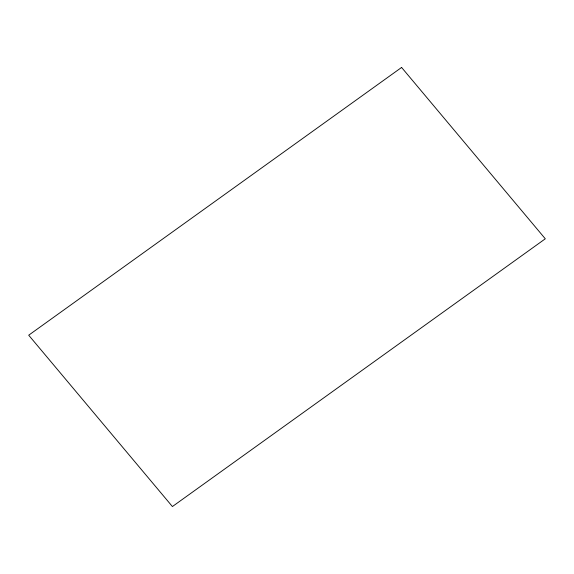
<?xml version="1.0" encoding="UTF-8"?>
<svg xmlns="http://www.w3.org/2000/svg" width="574" height="574" viewBox="0 0 574 574"><rect width="100%" height="100%" fill="white"/><g stroke="black" fill="none" stroke-linecap="round" stroke-linejoin="round"><path stroke-width="0.86" d="M401.592 67.452L28.7 335.202L172.408 506.548L545.3 238.798L401.592 67.452"/></g></svg>
